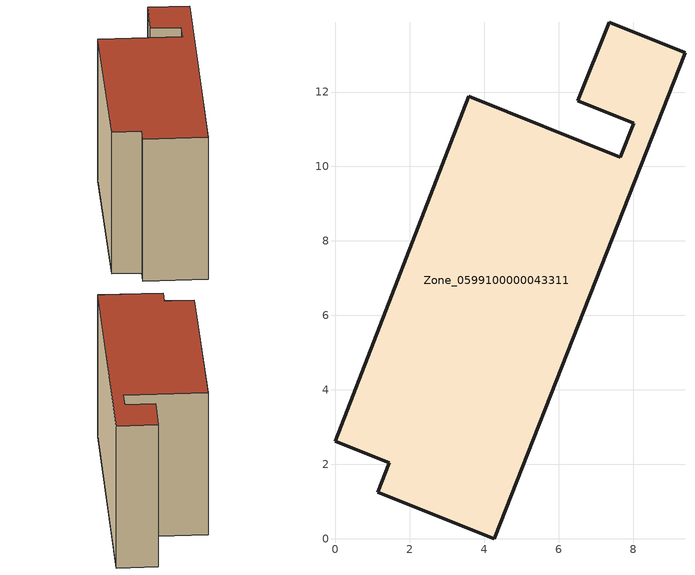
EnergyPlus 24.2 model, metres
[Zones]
Zone_0599100000043311
 floor ground (C_G): 8.01,11.16 6.51,11.76 7.35,13.87 9.39,13.06 4.27,0 1.13,1.25 1.44,2.04 0,2.62 3.58,11.88 7.65,10.25 z7.2
 wall outside (C_F): 1.44,2.04 1.13,1.25 4.27,0 9.39,13.06 7.35,13.87 6.51,11.76 8.01,11.16 7.65,10.25 3.58,11.88 0,2.62 1.44,2.04 z7.2:15.57
 roof outside (C_R): 8.01,11.16 7.65,10.25 3.58,11.88 0,2.62 1.44,2.04 1.13,1.25 4.27,0 9.39,13.06 7.35,13.87 6.51,11.76 z15.57
[BUILDING]
Pand.0599100000043311: North Axis=0; Terrain=City; Loads Convergence Tolerance Value=0.04; Temperature Convergence Tolerance Value=0.4; Solar Distribution=FullExterior; Maximum Number of Warmup Days=25; Minimum Number of Warmup Days=1
[Site:Location]
Rotterdam.The.Hague.AP_ZH_NLD Design_Conditions: Latitude=51.96; Longitude=4.45; Time Zone=1; Elevation=-4.5
[SITE:GROUNDTEMPERATURE:BUILDINGSURFACE]
18, 18, 18, 18, 18, 18, 18, 18, 18, 18, 18, 18
[MATERIAL] Thermal Absorptance=0.9; Solar Absorptance=0.7; Visible Absorptance=0.7
Name | Roughness | Thickness | Conductivity | Density | Specific Heat
G.TI.1975-1991 | MediumSmooth | 0.15 | 0.288461 | 540 | 1210
F.TI.1975-1991 | Rough | 0.3 | 0.230769 | 1920 | 840
R.TI.1975-1991 | MediumRough | 0.2 | 0.153846 | 1500 | 1000
[CONSTRUCTION]
C_G: G.TI.1975-1991
C_F: F.TI.1975-1991
C_R: R.TI.1975-1991
[ZONE]
Zone_0599100000043311: Type=1; Multiplier=1; Ceiling Height=Autocalculate; Volume=Autocalculate; Floor Area=autocalculate; Part of Total Floor Area=Yes
[ZONEINFILTRATION:DESIGNFLOWRATE]
Infil_Zone_0599100000043311: Zone or ZoneList or Space or SpaceList=Zone_0599100000043311; Schedule=AlwaysOn; Design Flow Rate Calculation Method=Flow/Area; Flow Rate per Floor Area=0.003; Constant Term Coefficient=1; Temperature Term Coefficient=0; Velocity Term Coefficient=0; Velocity Squared Term Coefficient=0
[HVACTEMPLATE:ZONE:IDEALLOADSAIRSYSTEM]
Zone_0599100000043311: Maximum Heating Supply Air Temperature=50; Minimum Cooling Supply Air Temperature=13; Maximum Heating Supply Air Humidity Ratio=0.0156; Minimum Cooling Supply Air Humidity Ratio=0.0077; Heating Limit=NoLimit; Cooling Limit=NoLimit; Dehumidification Control Type=ConstantSensibleHeatRatio; Cooling Sensible Heat Ratio=0.7; Dehumidification Setpoint=60; Humidification Control Type=None; Humidification Setpoint=30; Outdoor Air Method=None; Outdoor Air Flow Rate per Person=0.00944; Outdoor Air Flow Rate per Zone Floor Area=0; Outdoor Air Flow Rate per Zone=0; Demand Controlled Ventilation Type=None; Outdoor Air Economizer Type=NoEconomizer; Heat Recovery Type=None; Sensible Heat Recovery Effectiveness=0.7; Latent Heat Recovery Effectiveness=0.65
[ZONECONTROL:THERMOSTAT]
ThermostatControl_Zone_0599100000043311: Zone or ZoneList=Zone_0599100000043311; Control Type Schedule=DualSetpointControlType; Control 1=Thermostat_Zone_0599100000043311; Temperature Difference Between Cutout And Setpoint=0
[THERMOSTATSETPOINT:DUALSETPOINT]
Thermostat_Zone_0599100000043311: Heating Setpoint Temperature Schedule=HeatingSetpoint_Zone_0599100000043311; Cooling Setpoint Temperature Schedule=CoolingSetpoint_Zone_0599100000043311
[SCHEDULE:COMPACT]
HeatingSetpoint_Zone_0599100000043311: Through: 12/31, For: AllDays, Until: 24:00, 21
CoolingSetpoint_Zone_0599100000043311: Through: 12/31, For: AllDays, Until: 24:00, 24
DualSetpointControlType: Through: 12/31, For: AllDays, Until: 24:00, 4
AlwaysOn: Through: 12/31, For: AllDays, Until: 24:00, 1
